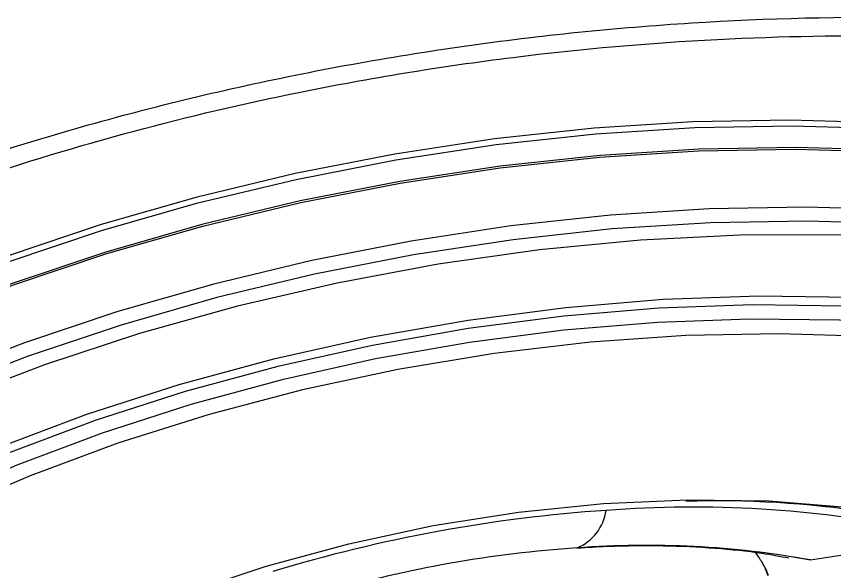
# Model space of a CAD drawing. Extents: x 939 to 1039, y 781 to 934.
# Drawn here: x 961.186 to 962.47, y 874.543 to 875.413 of the extents above; entities that cross this region are included whole.
import ezdxf

# ---------------------------------------------------------------- set-up
doc = ezdxf.new("R2010")
doc.units = 0
doc.header["$MEASUREMENT"] = 0
doc.layers.add('1', color=4, linetype='Continuous')

# ---------------------------------------------------------------- blocks, each defined once
blk = doc.blocks.new('Envoy')
at = {"layer": '1', "color": 3, "linetype": 'Continuous', "lineweight": 25}
for p, q in [((23.7446, 75.3929), (23.7781, 75.3871)), ((23.7781, 75.3871), (23.861, 75.4003)), ((23.7068, 75.3735), (23.711, 75.3627))]:
    blk.add_line(p, q, dxfattribs=at)
at = {"layer": '1', "color": 3, "linetype": 'Continuous', "lineweight": 25, "flags": 128}
for points in [[(24.5379, 75.9467), (24.4252, 75.985), (24.3034, 76.0169), (24.1735, 76.0422), (24.0365, 76.0606), (23.8934, 76.072), (23.7453, 76.0764), (23.5934, 76.0736), (23.4387, 76.0638), (23.2824, 76.0469), (23.1259, 76.0232), (22.9701, 75.9928), (22.8164, 75.9558), (22.6658, 75.9127), (22.5197, 75.8638), (22.3789, 75.8093), (22.2447, 75.7498), (22.118, 75.6857), (21.9999, 75.6174)], [(21.9982, 75.6069), (22.1167, 75.6754), (22.2438, 75.7398), (22.3784, 75.7995), (22.5196, 75.8541), (22.6663, 75.9032), (22.8173, 75.9465), (22.9715, 75.9835), (23.1278, 76.014), (23.2848, 76.0379), (23.4416, 76.0548), (23.5968, 76.0646), (23.7492, 76.0674), (23.8978, 76.063), (24.0413, 76.0516), (24.1788, 76.0331), (24.309, 76.0078), (24.4312, 75.9757), (24.5442, 75.9373), (24.6473, 75.8927), (24.6474, 75.8927)], [(24.5506, 75.9035), (24.4376, 75.942), (24.3154, 75.974), (24.1851, 75.9993), (24.0477, 76.0178), (23.9042, 76.0292), (23.7556, 76.0336), (23.6031, 76.0308), (23.4479, 76.021), (23.2912, 76.0041), (23.1341, 75.9803), (22.9779, 75.9497), (22.8237, 75.9127), (22.6727, 75.8695), (22.526, 75.8203), (22.3848, 75.7657), (22.2502, 75.706), (22.1231, 75.6416), (22.0046, 75.5731)], [(22.0083, 75.5717), (22.1265, 75.64), (22.2532, 75.7042), (22.3874, 75.7637), (22.5282, 75.8182), (22.6744, 75.8671), (22.8249, 75.9102), (22.9787, 75.9472), (23.1345, 75.9776), (23.2911, 76.0013), (23.4473, 76.0182), (23.6021, 76.028), (23.7541, 76.0308), (23.9022, 76.0264), (24.0453, 76.015), (24.1823, 75.9966), (24.3122, 75.9713), (24.434, 75.9394), (24.5467, 75.9011)], [(24.5638, 75.8103), (24.4511, 75.8486), (24.3293, 75.8805), (24.1995, 75.9058), (24.0624, 75.9242), (23.9193, 75.9356), (23.7712, 75.94), (23.6192, 75.9372), (23.4645, 75.9274), (23.3082, 75.9105), (23.1516, 75.8868), (22.9958, 75.8564), (22.8421, 75.8194), (22.6915, 75.7763), (22.5453, 75.7274), (22.4045, 75.6729), (22.2703, 75.6134), (22.1436, 75.5492), (22.0254, 75.4809)], [(24.5627, 75.789), (24.4504, 75.8272), (24.3291, 75.859), (24.1996, 75.8842), (24.0631, 75.9025), (23.9205, 75.9139), (23.7729, 75.9182), (23.6214, 75.9155), (23.4672, 75.9057), (23.3115, 75.8889), (23.1555, 75.8652), (23.0002, 75.8349), (22.847, 75.7981), (22.697, 75.7552), (22.5513, 75.7064), (22.411, 75.6521), (22.2773, 75.5928), (22.151, 75.5288), (22.0333, 75.4608)], [(24.4968, 75.7892), (24.3774, 75.8247), (24.249, 75.8534), (24.1128, 75.875), (23.9697, 75.8893), (23.821, 75.8963), (23.6679, 75.8959), (23.5115, 75.888), (23.3532, 75.8728), (23.1942, 75.8504), (23.0357, 75.821), (22.8792, 75.7847), (22.7257, 75.7419), (22.5766, 75.6929), (22.4331, 75.6382), (22.2963, 75.5781), (22.1674, 75.5131), (22.0472, 75.4438)], [(22.1309, 75.3763), (22.247, 75.4431), (22.3718, 75.5056), (22.5043, 75.5632), (22.6433, 75.6155), (22.7878, 75.662), (22.9364, 75.7023), (23.0879, 75.736), (23.241, 75.763), (23.3944, 75.7829), (23.5468, 75.7956), (23.6968, 75.8009), (23.8433, 75.7989), (23.9849, 75.7896), (24.1204, 75.7729), (24.2487, 75.7491), (24.3688, 75.7184), (24.4795, 75.6811)], [(24.7193, 75.52), (24.7144, 75.5241), (24.6387, 75.5781), (24.5513, 75.6268), (24.453, 75.6696), (24.3447, 75.7061), (24.2272, 75.7362), (24.1016, 75.7595), (23.969, 75.7757), (23.8304, 75.7849), (23.687, 75.7869), (23.5402, 75.7816), (23.3911, 75.7692), (23.2409, 75.7497), (23.0911, 75.7234), (22.9428, 75.6903), (22.7973, 75.6509), (22.656, 75.6054), (22.5198, 75.5542), (22.3902, 75.4978), (22.268, 75.4367), (22.1545, 75.3713)], [(24.5666, 75.5899), (24.5334, 75.607), (24.4367, 75.6491), (24.33, 75.6851), (24.2143, 75.7147), (24.0907, 75.7376), (23.96, 75.7536), (23.8236, 75.7627), (23.6824, 75.7646), (23.5378, 75.7594), (23.391, 75.7472), (23.2432, 75.728), (23.0956, 75.7021), (22.9496, 75.6695), (22.8064, 75.6307), (22.6672, 75.5859), (22.5332, 75.5355), (22.4055, 75.48), (22.2852, 75.4198), (22.1734, 75.3554)], [(24.4277, 75.6277), (24.3763, 75.6461), (24.2623, 75.6795), (24.1395, 75.7059), (24.0089, 75.7252), (23.8716, 75.7371), (23.729, 75.7416), (23.5823, 75.7386), (23.4329, 75.7282), (23.282, 75.7104), (23.1311, 75.6855), (22.9816, 75.6535), (22.8348, 75.6149), (22.692, 75.57), (22.5545, 75.5191), (22.4235, 75.4628), (22.3003, 75.4015), (22.2226, 75.3579)], [(22.4673, 75.1765), (22.5694, 75.2344), (22.6805, 75.2876), (22.7993, 75.3354), (22.9242, 75.3772), (23.0538, 75.4126), (23.1863, 75.441), (23.32, 75.4621), (23.4534, 75.4757), (23.5848, 75.4815), (23.7124, 75.4795), (23.8347, 75.4697), (23.9501, 75.4523), (24.0572, 75.4275), (24.1345, 75.403)]]:
    blk.add_lwpolyline(points, dxfattribs=at)
at = {"layer": '1', "color": 3, "linetype": 'Continuous', "lineweight": 25}
for centre, radius, start, end in [((23.632, 73.9125), 1.5672, 70.9519, 91.8095), ((23.5935, 73.6789), 1.791, 78.7423, 94.3604), ((23.6136, 73.1409), 2.3291, 93.8475, 106.945), ((23.3838, 75.4747), 0.0742, 292.3016, 352.2898), ((23.5372, 73.5455), 1.8647, 93.8514, 106.1044), ((23.5205, 73.9517), 1.4583, 79.8241, 94.2694)]:
    blk.add_arc(centre, radius, start, end, dxfattribs=at)
for points, knots in [([(20.6409, 74.0719), (20.6311, 74.114), (20.6116, 74.1982), (20.6158, 74.3381), (20.6443, 74.4853), (20.7047, 74.6552), (20.8057, 74.8464), (20.9563, 75.0546), (21.1443, 75.2569), (21.3668, 75.4489), (21.6209, 75.6266), (21.9032, 75.7866), (22.2103, 75.9259), (22.538, 76.042), (22.8815, 76.1329), (23.2353, 76.197), (23.5929, 76.2334), (23.9477, 76.2416), (24.2926, 76.2221), (24.6208, 76.1759), (24.9258, 76.1046), (25.2017, 76.0104), (25.4437, 75.8959), (25.6308, 75.7749), (25.7706, 75.6544), (25.8716, 75.5392), (25.9491, 75.4188), (25.9789, 75.3352), (25.9938, 75.2934)], [0, 0, 0, 0, 0.031505, 0.062923, 0.094225, 0.1254, 0.166749, 0.207892, 0.248881, 0.289797, 0.330727, 0.371758, 0.412968, 0.454423, 0.496153, 0.538157, 0.580393, 0.622787, 0.665256, 0.7077, 0.750031, 0.792187, 0.834132, 0.875857, 0.907026, 0.938093, 0.969077, 1, 1, 1, 1]), ([(20.7989, 74.6471), (20.809, 74.6749), (20.8277, 74.7264), (20.8641, 74.8006), (20.8997, 74.864), (20.9351, 74.9205), (20.9715, 74.9739), (21.0125, 75.0292), (21.0613, 75.0902), (21.1211, 75.1586), (21.1951, 75.2359), (21.2825, 75.3188), (21.3833, 75.4052), (21.4896, 75.4873), (21.5892, 75.5572), (21.67, 75.6098), (21.7343, 75.6492), (21.7937, 75.6841), (21.8613, 75.722), (21.945, 75.7662), (22.0671, 75.8263), (22.2378, 75.9014), (22.4629, 75.9853), (22.7134, 76.061), (22.9989, 76.128), (23.306, 76.1781), (23.627, 76.2062), (23.9036, 76.2108), (24.1323, 76.201), (24.3111, 76.1845), (24.4596, 76.1643), (24.5734, 76.1443), (24.6684, 76.1248), (24.7607, 76.1032), (24.8672, 76.0745), (24.9818, 76.0383), (25.0815, 76.0014), (25.163, 75.9672), (25.2275, 75.9374), (25.2918, 75.9048), (25.369, 75.8617), (25.461, 75.8023), (25.5608, 75.725), (25.6135, 75.6666), (25.6406, 75.6367)], [0, 0, 0, 0, 0.026118, 0.048328, 0.064861, 0.078517, 0.092694, 0.107404, 0.12265, 0.141729, 0.162624, 0.185345, 0.2099, 0.235288, 0.256486, 0.272787, 0.284173, 0.29415, 0.306727, 0.321916, 0.33973, 0.371407, 0.409104, 0.450029, 0.48972, 0.540564, 0.588946, 0.634748, 0.667314, 0.696433, 0.72106, 0.7412, 0.75484, 0.771287, 0.791405, 0.814838, 0.838838, 0.853803, 0.868737, 0.88365, 0.900652, 0.928953, 0.963553, 1, 1, 1, 1]), ([(23.4117, 75.406), (23.4275, 75.4069), (23.4736, 75.4096), (23.5473, 75.4102), (23.6287, 75.4063), (23.6953, 75.3994), (23.7302, 75.3929), (23.7441, 75.3903)], [0, 0, 0, 0, 0.12662, 0.369926, 0.609954, 0.845376, 1, 1, 1, 1]), ([(23.6913, 75.3988), (23.6949, 75.3938), (23.7034, 75.382), (23.7087, 75.3703), (23.7118, 75.3636)], [0, 0, 0, 0, 0.430044, 1, 1, 1, 1]), ([(25.7882, 75.3747), (25.7974, 75.3356), (25.8157, 75.2575), (25.8122, 75.1519), (25.7947, 75.0596), (25.7686, 74.9802), (25.7349, 74.9083), (25.6969, 74.8438), (25.6572, 74.7865), (25.6103, 74.7281), (25.5644, 74.678), (25.5219, 74.6359), (25.4847, 74.6015), (25.4435, 74.5657), (25.3979, 74.5288), (25.3477, 74.4907), (25.2862, 74.4471), (25.2028, 74.3924), (25.099, 74.3311), (24.99, 74.2732), (24.881, 74.2201), (24.7717, 74.171), (24.657, 74.1239), (24.5083, 74.0675), (24.3232, 74.0048), (24.0893, 73.9367), (23.8534, 73.8779), (23.5813, 73.8206), (23.2813, 73.7699), (22.9536, 73.7292), (22.6769, 73.7067), (22.4491, 73.6962), (22.2688, 73.6928), (22.0946, 73.6947), (21.9254, 73.7018), (21.764, 73.7147), (21.6129, 73.7332), (21.47, 73.7578), (21.3357, 73.7893), (21.2127, 73.8281), (21.1095, 73.8714), (21.0241, 73.9179), (20.9531, 73.9673), (20.8827, 74.0313), (20.8176, 74.1135), (20.7896, 74.1864), (20.7756, 74.2229)], [0, 0, 0, 0, 0.030654, 0.061321, 0.081408, 0.101879, 0.122733, 0.137418, 0.152596, 0.168263, 0.184416, 0.193534, 0.203146, 0.213248, 0.223842, 0.234924, 0.246493, 0.26261, 0.284661, 0.304205, 0.319401, 0.338793, 0.356263, 0.37182, 0.404654, 0.434861, 0.467188, 0.497941, 0.540326, 0.581979, 0.623704, 0.648547, 0.673696, 0.698305, 0.72305, 0.749042, 0.773741, 0.79779, 0.824314, 0.850183, 0.874563, 0.896059, 0.916792, 0.937371, 0.968714, 1, 1, 1, 1])]:
    blk.add_open_spline(points, degree=3, knots=knots, dxfattribs=at)

msp = doc.modelspace()

# ---------------------------------------------------------------- block references
at = {"layer": '1'}
msp.add_blockref('Envoy', (938.6538, 799.1744), dxfattribs=at)

doc.saveas('drawing.dxf')
